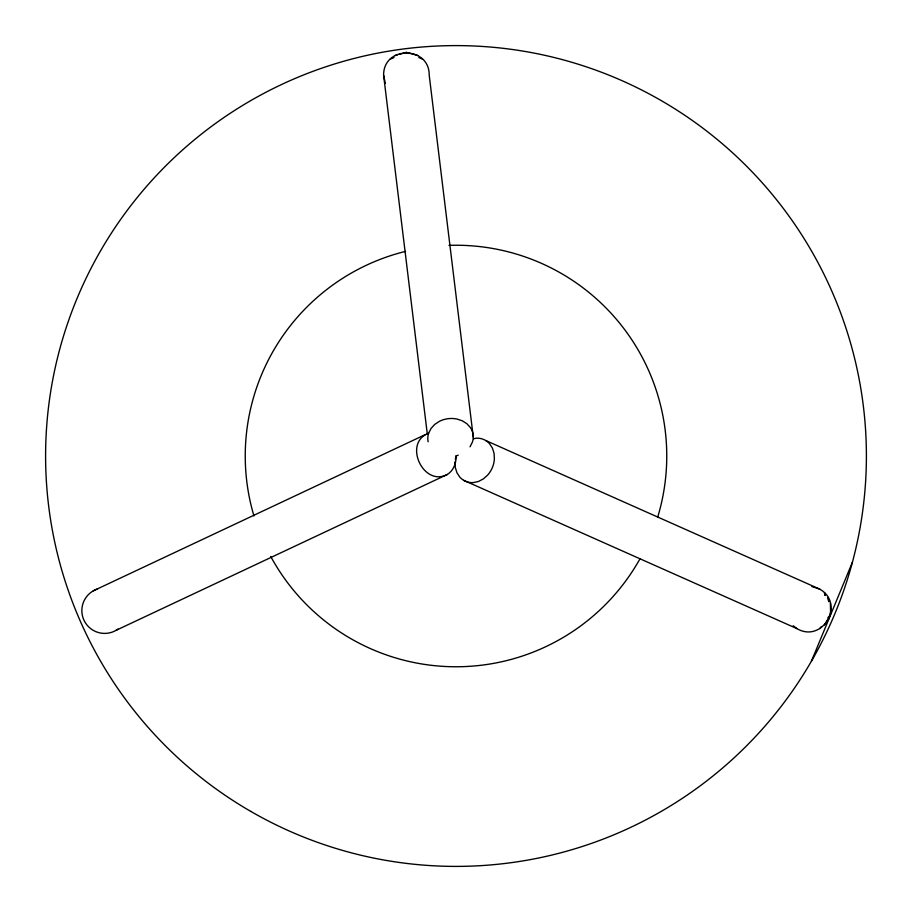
<?xml version="1.0" encoding="UTF-8"?>
<svg xmlns="http://www.w3.org/2000/svg" width="912" height="912" viewBox="0 0 912 912"><rect width="100%" height="100%" fill="white"/><g stroke="black" fill="none" stroke-linecap="round" stroke-linejoin="round"><path stroke-width="1.37" d="M458.212 455.191L456 456C456.376 463.102 453.549 470.535 447.37 474.445L116.041 630.352M485.72 440.507L819.751 589.141C845.641 603.767 822.476 643.633 796.951 628.63L463.638 480.316M828.358 617.72L830.319 614.973L831.151 608.885M427.295 433.975L383.61 75.217C383.302 45.623 429.506 45.623 429.21 75.217L473.282 437.167M455.384 459.477L456 456M811.418 661.2L852.412 562.214M828.096 620.285L829.806 616.193L824.471 625.005M470.022 446.812L472.393 442.149A19.255 17.624 -6.9 0 0 470.467 427.66L466.944 423.761L462.304 420.808L456.855 419.007A24.738 22.64 -6.9 0 0 439.55 421.253L434.773 424.388L431.068 428.423L428.686 433.086A19.255 17.624 -6.9 0 0 428.15 441.796M819.751 628.63L821.427 626.555M828.096 617.458L830.08 615.532M428.606 433.291C402.762 442.662 423.214 487.384 447.37 474.445M93.241 590.862L425.14 434.682M390.29 59.098L394.007 57.559M403.925 53.443L406.41 52.417L417.81 55.472M830.319 614.973L830.456 614.255M395.01 55.472L397.541 54.8M400.072 54.116L406.41 52.417L408.884 53.443M473.488 438.786L476.053 438.227A19.255 17.624 -66 0 1 489.584 443.745L492.434 448.123L494.076 453.344L494.384 459.032A24.738 22.64 -66 0 1 487.635 475.129L483.337 478.937L478.447 481.49L473.305 482.596A19.255 17.624 -66 0 1 459.773 477.079L456.923 472.701L455.293 467.48L454.974 461.791M811.885 586.553L819.751 589.141M418.813 57.559L422.53 59.098M793.178 625.735L796.951 628.63M385.297 83.323L383.61 75.217M825.223 595.411L824.471 592.766L825.212 595.49M828.723 601.43L828.096 597.485L828.689 601.601M830.376 602.98L830.581 613.252M118.047 629.052A22.8 22.8 0 0 1 84.326 620.947A22.8 22.8 0 0 1 97.607 588.924M448.978 245.362A210.752 210.752 0 0 1 657.643 517.298M639.905 558.942A210.752 210.752 0 0 1 270.739 556.48M253.946 515.953A210.752 210.752 0 0 1 405.521 251.381M250.8 811.418A410.4 410.4 0 0 0 866.4 456A410.4 410.4 0 0 0 250.8 100.582A410.4 410.4 0 0 0 250.8 811.418"/></g></svg>
